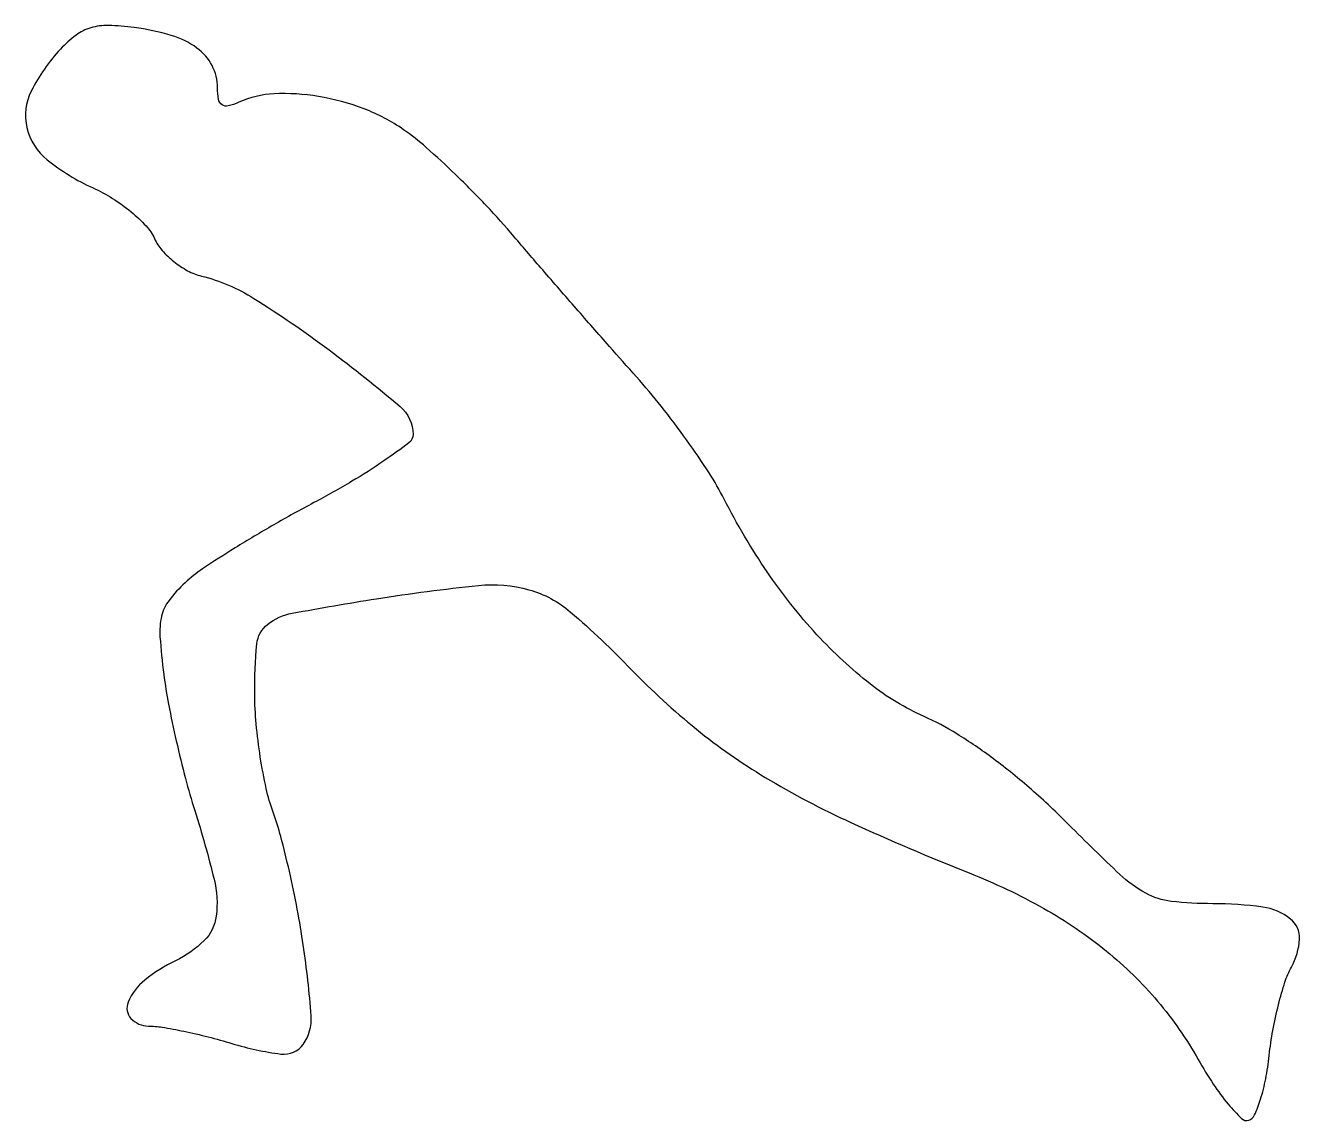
# Model space of a CAD drawing. Extents: x 0 to 105, y 0 to 90.
import ezdxf

# ---------------------------------------------------------------- set-up
doc = ezdxf.new("R2010")
doc.units = 0

msp = doc.modelspace()

# ---------------------------------------------------------------- linework, layer by layer
msp.add_lwpolyline([(3.155107, 87.936113, 0.070978), (0.764819, 84.503766, 0.176145), (0.409933, 81.506992, 0.167609), (2.067187, 78.880998, 0.063099), (5.824309, 76.579225, -0.035113), (7.41407, 75.72343, -0.031591), (8.928573, 74.625698, -0.033007), (10.160542, 73.46333, -0.080408), (10.851061, 72.42754, 0.071868), (11.467216, 71.468397, 0.045776), (12.425908, 70.548397, 0.045144), (13.55751, 69.801998, 0.061818), (14.69435, 69.361865, -0.078577), (18.980021, 67.536076, -0.020866), (25.127157, 63.318915, -0.01482), (30.934694, 58.692694, -0.220603), (32, 56.395662, -0.234541), (31.664731, 55.720245, -0.011873), (29.615176, 54.239824, -0.016938), (26.992455, 52.5664, -0.011263), (23.881449, 50.819976, 0.008196), (20.596012, 49.002037, 0.008702), (17.437506, 47.112196, 0.008375), (14.776772, 45.394165, 0.039081), (13.345137, 44.264096, 0.043182), (12.034906, 42.823799, 0.106401), (11.429463, 41.537198, 0.074974), (11.297174, 39.848124, 0.014187), (11.606233, 36.764096, 0.015672), (11.998623, 34.326325, 0.00821), (12.631303, 31.318998, 0.008158), (13.381561, 28.254386, 0.012389), (14.142545, 25.619728, -0.01574), (15.720352, 20.016529, -0.092688), (15.897016, 16.982287, -0.167076), (14.90903, 14.977005, -0.084437), (12.577913, 13.335763, 0.057955), (10.055664, 11.751803, 0.125257), (8.687588, 9.933575, 0.294049), (8.922575, 8.61332, 0.20731), (10.34362, 7.989176, -0.03952), (11.47815, 7.893629, -0.010847), (13.242426, 7.56399, -0.010893), (15.232409, 7.101847, -0.011168), (17.183789, 6.556933, 0.041841), (21.195167, 5.697701, 0.274514), (23.006697, 6.481714, 0.177115), (23.663708, 8.802113, 0.01776), (23.020002, 14.62028, 0.01067), (22.526438, 17.547408, 0.008734), (21.877728, 20.654082, 0.008844), (21.180484, 23.490869, 0.022896), (20.549108, 25.5, -0.033299), (19.984741, 27.435699, -0.015726), (19.504155, 29.994267, -0.015507), (19.167314, 32.71431, -0.021122), (19.043893, 35.182612, -0.025706), (19.221788, 39.253112, -0.206072), (20.103813, 40.861791, -0.12035), (22.120704, 41.770385, -0.006627), (29, 42.954535, -0.013811), (37.34847, 44.0425, -0.09363), (41.47856, 43.69165, -0.11065), (44.885735, 41.866134, -0.02266), (49.879008, 37.143229, 0.030548), (55.178003, 32.287127, 0.034719), (60.816982, 28.334805, 0.028492), (67.821808, 24.643875, 0.012456), (77.485435, 20.523196, -0.033189), (83.598389, 17.611589, -0.043269), (88.719753, 14.127774, -0.046099), (92.90643, 10.019342, -0.047258), (96.230496, 5.245578, 0.017891), (97.46559, 3.229199, 0.027538), (98.687815, 1.58907, 0.026091), (99.767692, 0.424438, 0.279286), (100.369928, 0.285791, 0.211609), (100.840714, 0.711774, 0.028254), (101.326068, 1.994373, 0.028679), (101.749511, 3.667183, 0.020426), (102.037962, 5.579148, -0.018098), (102.338024, 7.632846, -0.016276), (102.794318, 9.734215, -0.016552), (103.327426, 11.591856, -0.048332), (103.857356, 12.813922, 0.113744), (104.514103, 15.104413, 0.240901), (103.781244, 16.745179, 0.136598), (101.507728, 17.723655, 0.033739), (97.417017, 18, -0.02817), (94.021115, 18.19148, -0.097715), (91.934103, 18.854174, -0.063924), (89.818447, 20.396564, -0.007559), (85.644527, 24.466145, 0.016906), (82.587699, 27.337088, 0.019504), (79.481962, 29.854942, 0.021159), (76.494706, 31.898298, 0.035321), (73.803994, 33.32314, -0.06266), (69.411297, 35.965481, -0.040189), (65.03979, 40.013817, -0.036768), (60.962718, 45.160788, -0.031583), (57.450439, 51.110497, 0.026249), (56.213244, 53.258235, 0.011777), (54.377121, 55.949827, 0.011622), (52.298671, 58.70984, 0.015498), (50.277894, 61.110497, -0.002163), (48.056009, 63.611553, -0.001175), (45.34616, 66.703206, -0.001171), (42.604216, 69.861241, -0.001854), (40.271279, 72.581269, 0.01304), (38.005985, 75.105893, 0.010962), (35.479973, 77.662843, 0.01111), (33.06959, 79.896413, 0.029787), (31.230027, 81.340591, 0.060099), (28.002267, 83.045522, 0.05029), (24.261619, 84.062314, 0.05271), (20.630025, 84.278984, 0.095816), (17.75, 83.584015, -0.046569), (16.882954, 83.282413, -0.212494), (16.369928, 83.374215, -0.203768), (16.081287, 83.821637, -0.042752), (16, 84.770566, 0.119923), (15.556581, 86.592741, 0.117309), (14.32333, 88.024746, 0.08542), (12.216658, 89.057637, 0.038042), (9.182889, 89.702295, 0.027186), (7.080774, 89.868654, 0.077566), (5.629901, 89.678667, 0.089497), (4.426396, 89.077064, 0.044706)], format="xyb", close=True)

doc.saveas('drawing.dxf')
